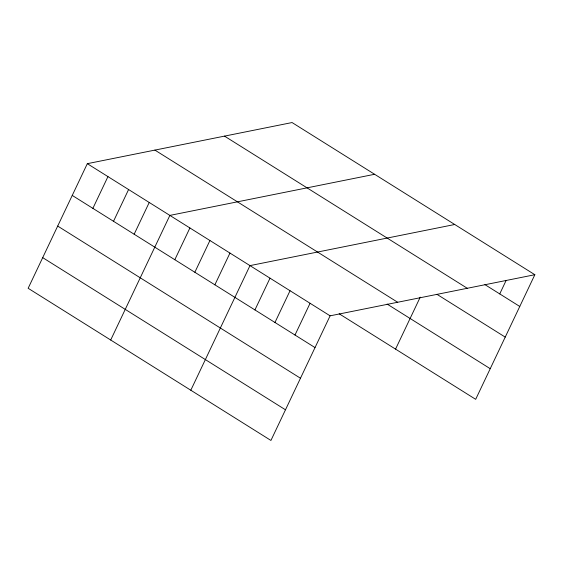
<?xml version="1.0" encoding="UTF-8"?>
<svg xmlns="http://www.w3.org/2000/svg" width="563" height="563" viewBox="0 0 563 563"><rect width="100%" height="100%" fill="white"/><g stroke="black" fill="none" stroke-linecap="round" stroke-linejoin="round"><path stroke-width="0.84" d="M534.85 274.716L292.07 122.551L87.321 163.671L28.15 288.284L270.93 440.449L330.101 315.829L534.85 274.716L475.679 399.329L339.179 313.781M92.881 208.352L107.962 176.599M113.515 221.287L128.596 189.534M134.156 234.222L149.23 202.469M110.693 340.024L169.871 215.404L374.62 174.284M174.819 259.712L189.9 227.959M194.847 272.267L209.929 240.507M214.876 284.815L229.957 253.061M190.808 390.236L249.986 265.616L454.735 224.496M254.933 309.924L270.015 278.171M274.962 322.479L290.044 290.726M294.991 335.027L310.072 303.274M395.557 349.116L420.23 297.158M499.74 293.914L506.151 280.416M484.905 284.611L519.776 306.469M224.503 136.119L467.283 288.284M436.972 294.336L505.222 337.11M154.888 150.096L397.668 302.261M387.112 304.062L490.225 368.688M87.321 163.671L330.101 315.829M72.247 195.424L315.02 347.582M57.693 226.066L300.473 378.23M42.704 257.643L285.476 409.801"/></g></svg>
